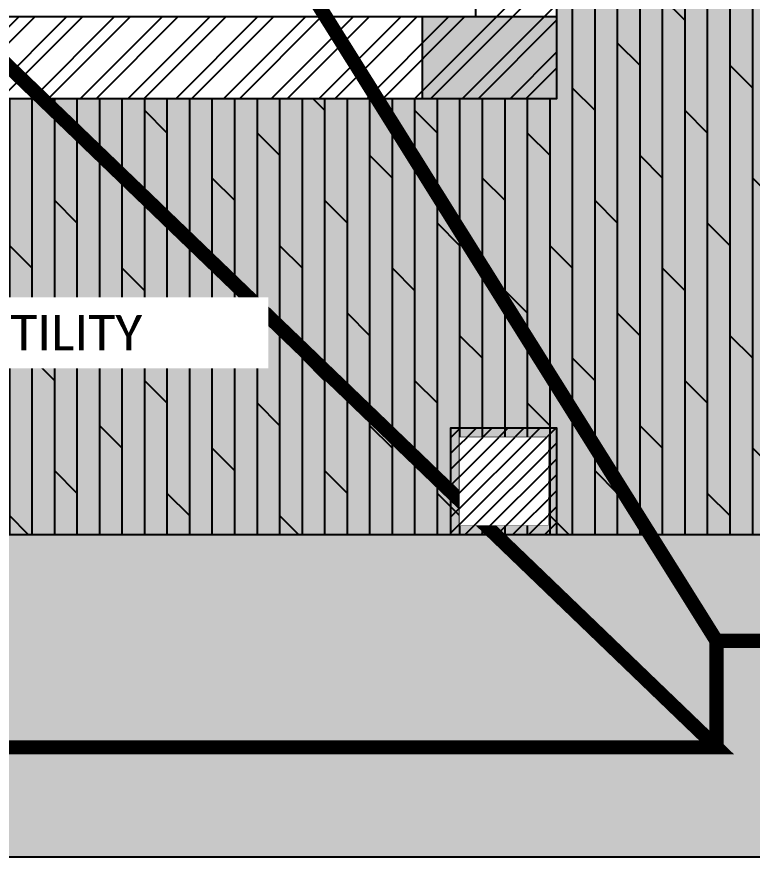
# Model space of a CAD drawing. Header units: millimetres. Extents: x -2842 to 18480, y -2414 to 14540.
# Drawn here: x 10597 to 12671, y -2140 to 230 of the extents above; entities that cross this region are included whole.
import ezdxf

# ---------------------------------------------------------------- set-up
doc = ezdxf.new("R2010")
doc.units = ezdxf.units.MM
doc.header["$LTSCALE"] = 150
doc.linetypes.add('DASHED', pattern=[0.75, 0.5, -0.25])
for name, color, linetype in [('ad-Column', 3, 'Continuous'), ('ad-Column Hatch', 125, 'Continuous'), ('ad-Elevation 10', 8, 'Continuous'), ('ad-MS Columns', 1, 'Continuous'), ('ad-RCC', 3, 'Continuous'), ('ad-RCC Hatch', 125, 'Continuous'), ('ad-Text main', 7, 'Continuous'), ('ad-Wall', 240, 'Continuous'), ('ad-Wall hatch', 8, 'Continuous')]:
    doc.layers.add(name, color=color, linetype=linetype)
for name, color, linetype, true_color in [('ad-Primary Roof', 5, 'Continuous', 0x0000ff), ('ad-Secondary Roof', 6, 'Continuous', 0xff00ff), ('ad-Verandah', 7, 'Continuous', 0xa57c52)]:
    doc.layers.add(name, color=color, linetype=linetype, true_color=true_color)
doc.styles.get("Standard").update_dxf_attribs({"font": 'calibril.ttf'})

# ---------------------------------------------------------------- blocks, each defined once
blk = doc.blocks.new('zw$6CCD')
at = {"transparency": 33554559}
h = blk.add_hatch(dxfattribs=at)
h.set_pattern_fill('GRASS', color=74, angle=90)
h.set_pattern_definition([(180, (12995, -15755), (-17.96051, -17.96051), [4.7625, -31.15852]), (135, (12995, -15755), (-17.96051, -17.96051), [4.7625, -20.6375]), (225, (12995, -15755), (17.96051, -17.96051), [4.7625, -20.6375])])
h.paths.add_polyline_path([(9625, -15760), (9625, -14850), (14550, -14850), (14550, -15760)])
h = blk.add_hatch(color=256, dxfattribs=at)
h.dxf.hatch_style = 1
h.set_gradient(color1=(153, 204, 0), color2=(63, 127, 0), tint=1, name='INVSPHERICAL')
h.paths.add_polyline_path([(9625, -15760), (9625, -14850), (14550, -14850), (14550, -15760)])
at = {"layer": 'ad-Verandah', "transparency": 33554534}
h = blk.add_hatch(color=256, dxfattribs=at)
h.dxf.hatch_style = 1
h.paths.add_polyline_path([(6195, -13620), (12120, -13620), (12120, -4745), (13640, -4745), (13640, -8875), (14550, -8875), (14550, -14850), (6195, -14850)])
at = {"layer": 'ad-Verandah', "transparency": 33554687}
h = blk.add_hatch(dxfattribs=at)
h.set_pattern_fill('DOLMIT', color=256, scale=10, angle=90)
h.set_pattern_definition([(90, (6195, -14830), (-63.5, 2e-14), []), (135, (6195, -14830), (-127, -127), [89.8026, -179.605])])
h.paths.add_polyline_path([(6195, -13620), (12120, -13620), (12120, -4745), (13640, -4745), (13640, -8875), (14550, -8875), (14550, -14850), (6195, -14850)])
at = {"layer": 'ad-Elevation 10'}
blk.add_lwpolyline([(9625, -15760), (9625, -14850), (14550, -14850), (14550, -15760)], close=True, dxfattribs=at)
at = {"layer": 'ad-Verandah', "lineweight": 9}
blk.add_lwpolyline([(6195, -13620), (12120, -13620), (12120, -4745), (13640, -4745), (13640, -8875), (14550, -8875), (14550, -14850), (6195, -14850)], close=True, dxfattribs=at)
blk = doc.blocks.new('zw$6540')
at = {"layer": 'ad-Text main', "insert": (10447.4, -661.6), "char_height": 100, "width": 1617.972, "attachment_point": 5, "bg_fill": 2}
blk.add_mtext("4' WIDE UTILITY", dxfattribs=at)
blk = doc.blocks.new('zw$6266')
at = {"layer": 'ad-Wall hatch', "transparency": 33554610}
h = blk.add_hatch(dxfattribs=at)
h.set_pattern_fill('ANSI32', color=256, scale=10)
h.paths.add_polyline_path([(0, 13620), (0, 10305), (230, 10305), (230, 13390), (4880, 13390), (4880, 8645), (8540, 8645), (8540, 8760), (5110, 8760), (5110, 10500), (6075, 10500), (6075, 10615), (5110, 10615), (5110, 13390), (7525, 13390), (7525, 10615), (6875, 10615), (6875, 10500), (7640, 10500), (7640, 13390), (11890, 13390), (11890, 8760), (9440, 8760), (9440, 8645), (11890, 8645), (11890, 230), (10090, 230), (10090, 0), (12120, 0), (12120, 13620)])
at = {"layer": 'ad-Wall'}
blk.add_lwpolyline([(7640, 13390), (11890, 13390), (11890, 8760), (9440, 8760), (9440, 8645), (11890, 8645), (11890, 230), (10090, 230), (10090, 0), (12120, 0), (12120, 13620), (0, 13620)], dxfattribs=at)
blk = doc.blocks.new('zw$B0BD')
blk.add_wipeout([(0, 0), (250, 0), (250, -250), (0, -250)])
at = {"layer": 'ad-MS Columns'}
h = blk.add_hatch(dxfattribs=at)
h.set_pattern_fill('ANSI31', color=256, scale=10)
h.set_pattern_definition([(45, (4e-12, -250), (-22.4506, 22.4506), [])])
h.paths.add_polyline_path([(0, 0), (250, 0), (250, -250), (0, -250)])
at = {"layer": 'ad-MS Columns', "const_width": 1}
blk.add_lwpolyline([(0, 0), (250, 0), (250, -250), (0, -250)], close=True, dxfattribs=at)
blk = doc.blocks.new('A$Cc8f236af')
at = {"layer": 'ad-MS Columns'}
blk.add_blockref('zw$B0BD', (-275, -14575), dxfattribs=at)
blk = doc.blocks.new('A$Ca594aa6c')
at = {"layer": 'ad-Primary Roof', "linetype": 'DASHED', "ltscale": 2, "const_width": 40}
blk.add_lwpolyline([(12570, -15450), (2380, -15450), (7475, -10550)], close=True, dxfattribs=at)
blk.add_lwpolyline([(12570, -15450), (12570, -15150)], dxfattribs=at)
at = {"layer": 'ad-Secondary Roof', "linetype": 'DASHED', "ltscale": 2, "const_width": 40}
blk.add_lwpolyline([(12570, -8425), (10464.6, -11787.5), (12570, -15150), (14850, -15150), (14850, -8425)], close=True, dxfattribs=at)
blk = doc.blocks.new('1625W-Roof Plan')
at = {"rotation": 360}
blk.add_blockref('A$Ca594aa6c', (0, 13620), dxfattribs=at)
blk = doc.blocks.new('zw$6AA0')
at = {"layer": 'ad-Column Hatch', "transparency": 33554687}
h = blk.add_hatch(color=256, dxfattribs=at)
h.dxf.hatch_style = 1
h.paths.add_polyline_path([(0, -230), (380, -230), (380, 0), (0, 0)])
at = {"layer": 'ad-Column'}
blk.add_lwpolyline([(0, -230), (380, -230), (380, 0), (0, 0)], close=True, dxfattribs=at)
blk = doc.blocks.new('A$C42b14ea2')
at = {"layer": 'ad-RCC Hatch', "transparency": 33554687}
h = blk.add_hatch(dxfattribs=at)
h.set_pattern_fill('ANSI31', color=256, scale=10)
h.set_pattern_definition([(45, (13250, 8645), (-22.45064, 22.45064), [])])
h.paths.add_polyline_path([(0, 0), (300, 0), (300, 300), (0, 300)])
at = {"layer": 'ad-RCC'}
blk.add_lwpolyline([(0, 0), (300, 0), (300, 300), (0, 300)], close=True, dxfattribs=at)
blk = doc.blocks.new('1625W_Columns')
at = {"layer": 'ad-Column', "rotation": 179.9999999999998}
blk.add_blockref('zw$6AA0', (12120, 0), dxfattribs=at)
at = {"layer": 'ad-RCC'}
blk.add_blockref('A$C42b14ea2', (11820, -1230), dxfattribs=at)

msp = doc.modelspace()

# ---------------------------------------------------------------- block references
at = {"layer": 'ad-Verandah'}
msp.add_blockref('zw$6CCD', (0, 13620), dxfattribs=at)

# ---------------------------------------------------------------- next in the draw order: block references
msp.add_blockref('zw$6266', (0, 0))

# ---------------------------------------------------------------- next in the draw order: block references
msp.add_blockref('1625W-Roof Plan', (0, 0))

# ---------------------------------------------------------------- next in the draw order: block references
msp.add_blockref('1625W_Columns', (0, 0))

# ---------------------------------------------------------------- next in the draw order: block references
at = {"layer": 'ad-MS Columns'}
msp.add_blockref('A$Cc8f236af', (12120, 13620), dxfattribs=at)

# ---------------------------------------------------------------- next in the draw order: block references
at = {"layer": 'ad-Text main'}
msp.add_blockref('zw$6540', (0, 0), dxfattribs=at)

doc.saveas('drawing.dxf')
